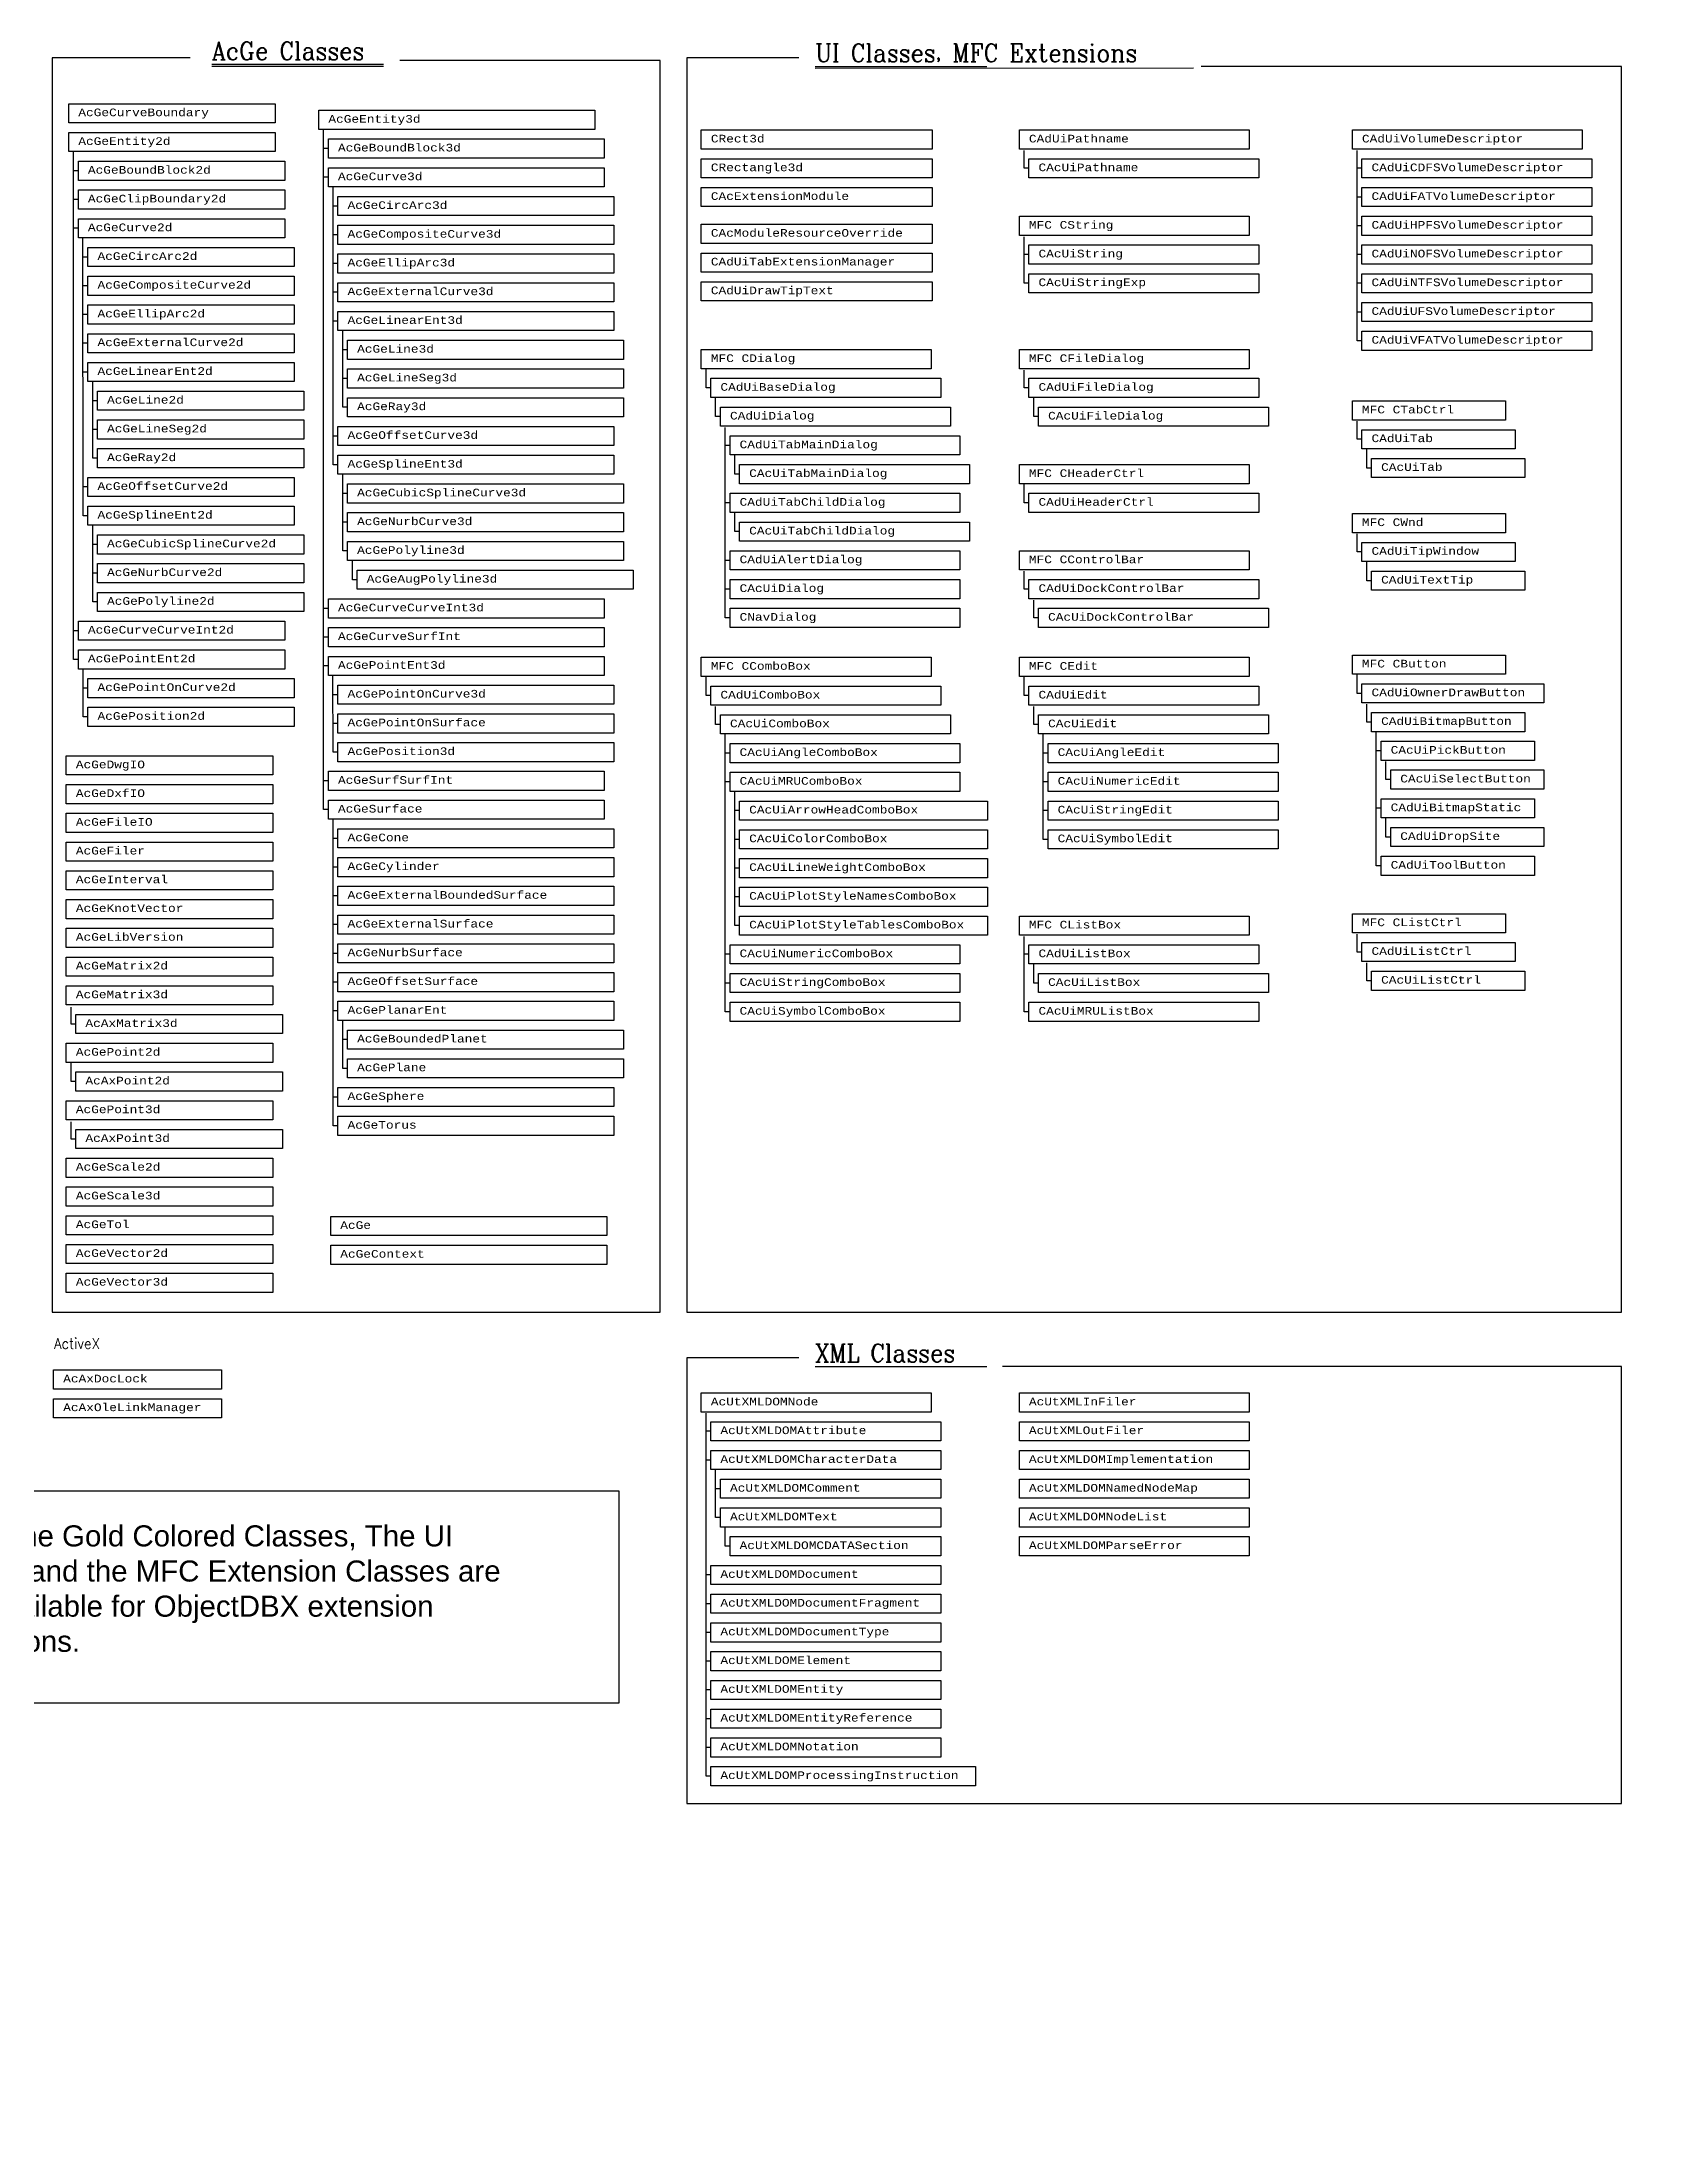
# Model space of a CAD drawing. Extents: x -49 to 153, y -248 to 71.
# Drawn here: x 67.9 to 152.7, y -40.4 to 68.6 of the extents above; entities that cross this region are included whole.
import ezdxf

# ---------------------------------------------------------------- set-up
doc = ezdxf.new("R2010")
doc.units = 0
doc.header["$MEASUREMENT"] = 0
doc.layers.get('0').update_dxf_attribs({"linetype": 'CONTINUOUS'})
doc.layers.add('JUNK', color=7, linetype='CONTINUOUS')
doc.styles.add('MINE', font='')
doc.styles.add('ROMANC', font='romanc.shx', dxfattribs={"width": 0.9})
doc.styles.get("Standard").update_dxf_attribs({"font": 'TIMES.TTF'})
doc.styles.get('MINE').set_extended_font_data('Swis721 LtEx BT')

msp = doc.modelspace()

# ---------------------------------------------------------------- linework, layer by layer
for p, q in [((76.77, 67.44), (85.72, 67.44)), ((76.77, 67.34), (85.72, 67.34)), ((108.26, 67.33), (117.21, 67.33)), ((108.26, 67.23), (128, 67.26)), ((82.6, 28.54), (82.6, 64.04)), ((69.55, 36.38), (69.55, 62.87)), ((82.85, 63.04), (82.6, 63.04)), ((119.16, 62.01), (119.16, 62.94)), ((136.54, 62.01), (136.54, 62.94)), ((69.8, 61.88), (69.55, 61.88)), ((82.85, 61.54), (82.6, 61.54)), ((83.1, 46.54), (83.1, 61.04)), ((119.41, 62.01), (119.16, 62.01)), ((136.79, 62.01), (136.54, 62.01)), ((136.54, 60.51), (136.54, 62.01)), ((69.8, 60.38), (69.55, 60.38)), ((83.35, 60.04), (83.1, 60.04)), ((136.79, 60.51), (136.54, 60.51)), ((136.54, 59.01), (136.54, 60.51)), ((69.8, 58.88), (69.55, 58.88)), ((136.79, 59.01), (136.54, 59.01)), ((136.54, 57.51), (136.54, 59.01)), ((70.05, 43.88), (70.04, 58.37)), ((83.35, 58.54), (83.1, 58.54)), ((119.16, 57.51), (119.16, 58.44)), ((70.3, 57.38), (70.05, 57.38)), ((83.35, 57.04), (83.1, 57.04)), ((119.41, 57.51), (119.16, 57.51)), ((119.16, 56.01), (119.16, 57.51)), ((136.79, 57.51), (136.54, 57.51)), ((136.54, 56.01), (136.54, 57.51)), ((70.3, 55.88), (70.05, 55.88)), ((119.41, 56.01), (119.16, 56.01)), ((136.79, 56.01), (136.54, 56.01)), ((136.54, 54.51), (136.54, 56.01)), ((83.35, 55.54), (83.1, 55.54)), ((136.79, 54.51), (136.54, 54.51)), ((136.54, 53.01), (136.54, 54.51)), ((70.3, 54.38), (70.05, 54.38)), ((83.35, 54.04), (83.1, 54.04)), ((83.6, 49.54), (83.6, 53.53)), ((70.3, 52.88), (70.05, 52.88)), ((83.85, 52.54), (83.6, 52.54)), ((136.79, 53.01), (136.54, 53.01)), ((70.3, 51.38), (70.05, 51.38)), ((102.56, 50.55), (102.56, 51.55)), ((119.16, 50.55), (119.16, 51.48)), ((70.55, 46.88), (70.55, 50.88)), ((83.85, 51.04), (83.6, 51.04)), ((102.81, 50.55), (102.56, 50.55)), ((119.41, 50.55), (119.16, 50.55)), ((70.8, 49.88), (70.55, 49.88)), ((83.85, 49.54), (83.6, 49.54)), ((103.06, 49.05), (103.06, 50.05)), ((103.31, 49.05), (103.06, 49.05)), ((119.66, 49.05), (119.66, 50.05)), ((119.91, 49.05), (119.66, 49.05)), ((70.8, 48.38), (70.55, 48.38)), ((83.35, 48.04), (83.1, 48.04)), ((103.56, 47.55), (103.56, 48.48)), ((136.54, 47.87), (136.54, 48.81)), ((70.8, 46.88), (70.55, 46.88)), ((103.81, 47.55), (103.56, 47.55)), ((103.56, 38.55), (103.56, 47.55)), ((104.06, 46.05), (104.06, 47.05)), ((136.79, 47.87), (136.54, 47.87)), ((137.04, 46.37), (137.04, 47.37)), ((83.35, 46.54), (83.1, 46.54)), ((83.6, 42.04), (83.6, 46.04)), ((104.31, 46.05), (104.06, 46.05)), ((137.29, 46.37), (137.04, 46.37)), ((70.3, 45.38), (70.05, 45.38)), ((83.85, 45.04), (83.6, 45.04)), ((119.16, 44.55), (119.16, 45.55)), ((70.3, 43.88), (70.05, 43.88)), ((103.81, 44.55), (103.56, 44.55)), ((104.06, 43.05), (104.06, 44.05)), ((119.41, 44.55), (119.16, 44.55)), ((70.55, 39.38), (70.55, 43.38)), ((83.85, 43.54), (83.6, 43.54)), ((104.31, 43.05), (104.06, 43.05)), ((136.54, 41.99), (136.54, 42.93)), ((70.8, 42.38), (70.55, 42.38)), ((83.85, 42.04), (83.6, 42.04)), ((84.1, 40.54), (84.1, 41.54)), ((103.81, 41.55), (103.56, 41.55)), ((136.79, 41.99), (136.54, 41.99)), ((137.04, 40.49), (137.04, 41.49)), ((70.8, 40.88), (70.55, 40.88)), ((84.35, 40.54), (84.1, 40.54)), ((119.16, 40.05), (119.16, 40.98)), ((137.29, 40.49), (137.04, 40.49)), ((70.8, 39.38), (70.55, 39.38)), ((103.81, 40.05), (103.56, 40.05)), ((119.41, 40.05), (119.16, 40.05)), ((119.66, 38.55), (119.66, 39.48)), ((82.85, 39.04), (82.6, 39.04)), ((103.81, 38.55), (103.56, 38.55)), ((119.91, 38.55), (119.66, 38.55)), ((69.8, 37.88), (69.55, 37.88)), ((82.85, 37.54), (82.6, 37.54)), ((69.8, 36.38), (69.55, 36.38)), ((82.85, 36.04), (82.6, 36.04)), ((70.05, 33.38), (70.05, 35.88)), ((83.1, 31.54), (83.09, 35.54)), ((102.56, 34.49), (102.56, 35.49)), ((119.16, 34.49), (119.16, 35.49)), ((136.54, 34.61), (136.54, 35.61)), ((70.3, 34.88), (70.05, 34.88)), ((83.35, 34.54), (83.1, 34.54)), ((102.81, 34.49), (102.56, 34.49)), ((103.06, 32.99), (103.06, 33.92)), ((119.41, 34.49), (119.16, 34.49)), ((119.66, 32.99), (119.66, 33.92)), ((136.79, 34.61), (136.54, 34.61)), ((137.04, 33.11), (137.04, 34.05)), ((70.3, 33.38), (70.05, 33.38)), ((83.35, 33.04), (83.1, 33.04)), ((103.31, 32.99), (103.06, 32.99)), ((119.91, 32.99), (119.66, 32.99)), ((137.29, 33.11), (137.04, 33.11)), ((103.56, 17.99), (103.56, 32.49)), ((120.16, 26.99), (120.16, 32.49)), ((137.54, 25.61), (137.54, 32.61)), ((137.79, 31.61), (137.54, 31.61)), ((83.35, 31.54), (83.1, 31.54)), ((103.81, 31.49), (103.56, 31.49)), ((120.41, 31.49), (120.16, 31.49)), ((138.04, 30.11), (138.04, 31.05)), ((82.85, 30.04), (82.6, 30.04)), ((103.81, 29.99), (103.56, 29.99)), ((104.06, 22.49), (104.06, 29.49)), ((120.41, 29.99), (120.16, 29.99)), ((138.29, 30.11), (138.04, 30.11)), ((82.85, 28.54), (82.6, 28.54)), ((104.31, 28.49), (104.06, 28.49)), ((120.41, 28.49), (120.16, 28.49)), ((137.79, 28.61), (137.54, 28.61)), ((83.1, 12.04), (83.1, 28.03)), ((138.04, 27.11), (138.04, 28.11)), ((83.35, 27.04), (83.1, 27.04)), ((104.31, 26.99), (104.06, 26.99)), ((120.41, 26.99), (120.16, 26.99)), ((138.29, 27.11), (138.04, 27.11)), ((83.35, 25.54), (83.1, 25.54)), ((104.31, 25.49), (104.06, 25.49)), ((137.79, 25.61), (137.54, 25.61)), ((83.35, 24.04), (83.1, 24.04)), ((104.31, 23.99), (104.06, 23.99)), ((83.35, 22.54), (83.1, 22.54)), ((104.31, 22.49), (104.06, 22.49)), ((119.16, 20.99), (119.16, 21.92)), ((136.54, 21.11), (136.54, 22.05)), ((83.35, 21.04), (83.1, 21.04)), ((103.81, 20.99), (103.56, 20.99)), ((119.41, 20.99), (119.16, 20.99)), ((119.16, 17.99), (119.16, 20.99)), ((136.79, 21.11), (136.54, 21.11)), ((119.66, 19.49), (119.66, 20.49)), ((137.04, 19.61), (137.04, 20.55)), ((83.35, 19.54), (83.1, 19.54)), ((103.81, 19.49), (103.56, 19.49)), ((119.91, 19.49), (119.66, 19.49)), ((137.29, 19.61), (137.04, 19.61)), ((69.42, 17.35), (69.42, 18.24)), ((83.35, 18.04), (83.1, 18.04)), ((83.6, 15.04), (83.6, 17.53)), ((103.81, 17.99), (103.56, 17.99)), ((119.41, 17.99), (119.16, 17.99)), ((69.67, 17.35), (69.42, 17.35)), ((83.85, 16.54), (83.6, 16.54)), ((69.42, 14.35), (69.42, 15.35)), ((69.67, 14.35), (69.42, 14.35)), ((83.85, 15.04), (83.6, 15.04)), ((83.35, 13.54), (83.1, 13.54)), ((69.42, 11.35), (69.42, 12.24)), ((83.35, 12.04), (83.1, 12.04)), ((69.67, 11.35), (69.42, 11.35)), ((108.26, -0.52), (117.21, -0.52)), ((102.56, -3.9), (102.56, -2.96)), ((102.56, -5.4), (102.56, -3.9)), ((102.81, -3.9), (102.56, -3.9)), ((102.56, -11.4), (102.56, -5.4)), ((102.81, -5.4), (102.56, -5.4)), ((103.06, -6.9), (103.06, -5.9)), ((103.06, -8.4), (103.06, -6.9)), ((103.31, -6.9), (103.06, -6.9)), ((103.31, -8.4), (103.06, -8.4)), ((103.56, -9.9), (103.56, -8.9)), ((103.81, -9.9), (103.56, -9.9)), ((102.56, -12.9), (102.56, -11.4)), ((102.81, -11.4), (102.56, -11.4)), ((102.56, -14.4), (102.56, -12.9)), ((102.81, -12.9), (102.56, -12.9)), ((102.56, -15.9), (102.56, -14.4)), ((102.81, -14.4), (102.56, -14.4)), ((102.56, -17.4), (102.56, -15.9)), ((102.81, -15.9), (102.56, -15.9)), ((102.81, -17.4), (102.56, -17.4)), ((102.56, -18.9), (102.56, -17.4)), ((102.81, -18.9), (102.56, -18.9)), ((102.56, -20.4), (102.56, -18.9)), ((102.81, -20.4), (102.56, -20.4)), ((102.56, -21.9), (102.56, -20.4)), ((102.81, -21.9), (102.56, -21.9))]:
    msp.add_line(p, q)
at = {"color": 3}
for points in [[(75.63, 67.78), (68.43, 67.78), (68.43, 2.31), (100.17, 2.31), (100.17, 67.63), (86.57, 67.63)], [(107.41, 67.78), (101.56, 67.78), (101.56, 2.31), (150.34, 2.31), (150.34, 67.33), (128.4, 67.33)], [(107.41, -0.07), (101.56, -0.07), (101.56, -23.32), (150.34, -23.32), (150.34, -0.52), (118.03, -0.52)]]:
    msp.add_lwpolyline(points, dxfattribs=at)
for points in [[(69.3, 65.38), (80.07, 65.38), (80.07, 64.38), (69.3, 64.38)], [(82.35, 65.04), (96.75, 65.04), (96.75, 64.04), (82.35, 64.04)], [(69.3, 63.88), (80.07, 63.88), (80.07, 62.88), (69.3, 62.88)], [(82.85, 63.54), (97.25, 63.54), (97.25, 62.54), (82.85, 62.54)], [(102.31, 64.01), (114.36, 64.01), (114.36, 63.01), (102.31, 63.01)], [(118.91, 64.01), (130.91, 64.01), (130.91, 63.01), (118.91, 63.01)], [(136.29, 64.01), (148.29, 64.01), (148.29, 63.01), (136.29, 63.01)], [(69.8, 62.38), (80.57, 62.38), (80.57, 61.38), (69.8, 61.38)], [(102.31, 62.51), (114.36, 62.51), (114.36, 61.51), (102.31, 61.51)], [(119.41, 62.51), (131.41, 62.51), (131.41, 61.51), (119.41, 61.51)], [(136.79, 62.51), (148.79, 62.51), (148.79, 61.51), (136.79, 61.51)], [(82.85, 62.04), (97.25, 62.04), (97.25, 61.04), (82.85, 61.04)], [(69.8, 60.88), (80.57, 60.88), (80.57, 59.88), (69.8, 59.88)], [(83.35, 60.54), (97.75, 60.54), (97.75, 59.54), (83.35, 59.54)], [(102.31, 61.01), (114.36, 61.01), (114.36, 60.01), (102.31, 60.01)], [(136.79, 61.01), (148.79, 61.01), (148.79, 60.01), (136.79, 60.01)], [(69.8, 59.38), (80.57, 59.38), (80.57, 58.38), (69.8, 58.38)], [(83.35, 59.04), (97.75, 59.04), (97.75, 58.04), (83.35, 58.04)], [(102.31, 59.09), (114.36, 59.09), (114.36, 58.09), (102.31, 58.09)], [(118.91, 59.51), (130.91, 59.51), (130.91, 58.51), (118.91, 58.51)], [(136.79, 59.51), (148.79, 59.51), (148.79, 58.51), (136.79, 58.51)], [(70.3, 57.88), (81.07, 57.88), (81.07, 56.88), (70.3, 56.88)], [(119.41, 58.01), (131.41, 58.01), (131.41, 57.01), (119.41, 57.01)], [(136.79, 58.01), (148.79, 58.01), (148.79, 57.01), (136.79, 57.01)], [(83.35, 57.54), (97.75, 57.54), (97.75, 56.54), (83.35, 56.54)], [(102.31, 57.59), (114.36, 57.59), (114.36, 56.59), (102.31, 56.59)], [(70.3, 56.38), (81.07, 56.38), (81.07, 55.38), (70.3, 55.38)], [(83.35, 56.04), (97.75, 56.04), (97.75, 55.04), (83.35, 55.04)], [(102.31, 56.09), (114.36, 56.09), (114.36, 55.09), (102.31, 55.09)], [(119.41, 56.51), (131.41, 56.51), (131.41, 55.51), (119.41, 55.51)], [(136.79, 56.51), (148.79, 56.51), (148.79, 55.51), (136.79, 55.51)], [(70.3, 54.88), (81.07, 54.88), (81.07, 53.88), (70.3, 53.88)], [(83.35, 54.54), (97.75, 54.54), (97.75, 53.54), (83.35, 53.54)], [(136.79, 55.01), (148.79, 55.01), (148.79, 54.01), (136.79, 54.01)], [(136.79, 53.51), (148.79, 53.51), (148.79, 52.51), (136.79, 52.51)], [(70.3, 53.38), (81.07, 53.38), (81.07, 52.38), (70.3, 52.38)], [(83.85, 53.04), (98.25, 53.04), (98.25, 52.04), (83.85, 52.04)], [(102.31, 52.55), (114.31, 52.55), (114.31, 51.55), (102.31, 51.55)], [(118.91, 52.55), (130.91, 52.55), (130.91, 51.55), (118.91, 51.55)], [(70.3, 51.88), (81.07, 51.88), (81.07, 50.88), (70.3, 50.88)], [(83.85, 51.54), (98.25, 51.54), (98.25, 50.54), (83.85, 50.54)], [(70.8, 50.38), (81.57, 50.38), (81.57, 49.38), (70.8, 49.38)], [(102.81, 51.05), (114.81, 51.05), (114.81, 50.05), (102.81, 50.05)], [(119.41, 51.05), (131.41, 51.05), (131.41, 50.05), (119.41, 50.05)], [(83.85, 50.04), (98.25, 50.04), (98.25, 49.04), (83.85, 49.04)], [(103.31, 49.55), (115.31, 49.55), (115.31, 48.55), (103.31, 48.55)], [(119.91, 49.55), (131.91, 49.55), (131.91, 48.55), (119.91, 48.55)], [(136.29, 49.87), (144.29, 49.87), (144.29, 48.87), (136.29, 48.87)], [(70.8, 48.88), (81.57, 48.88), (81.57, 47.88), (70.8, 47.88)], [(83.35, 48.54), (97.75, 48.54), (97.75, 47.54), (83.35, 47.54)], [(103.81, 48.05), (115.81, 48.05), (115.81, 47.05), (103.81, 47.05)], [(136.79, 48.37), (144.79, 48.37), (144.79, 47.37), (136.79, 47.37)], [(70.8, 47.38), (81.57, 47.38), (81.57, 46.38), (70.8, 46.38)], [(83.35, 47.04), (97.75, 47.04), (97.75, 46.04), (83.35, 46.04)], [(137.29, 46.87), (145.29, 46.87), (145.29, 45.87), (137.29, 45.87)], [(70.3, 45.88), (81.07, 45.88), (81.07, 44.88), (70.3, 44.88)], [(104.31, 46.55), (116.31, 46.55), (116.31, 45.55), (104.31, 45.55)], [(118.91, 46.55), (130.91, 46.55), (130.91, 45.55), (118.91, 45.55)], [(83.85, 45.54), (98.25, 45.54), (98.25, 44.54), (83.85, 44.54)], [(103.81, 45.05), (115.81, 45.05), (115.81, 44.05), (103.81, 44.05)], [(119.41, 45.05), (131.41, 45.05), (131.41, 44.05), (119.41, 44.05)], [(70.3, 44.38), (81.07, 44.38), (81.07, 43.38), (70.3, 43.38)], [(83.85, 44.04), (98.25, 44.04), (98.25, 43.04), (83.85, 43.04)], [(136.29, 43.99), (144.29, 43.99), (144.29, 42.99), (136.29, 42.99)], [(70.8, 42.88), (81.57, 42.88), (81.57, 41.88), (70.8, 41.88)], [(83.85, 42.54), (98.25, 42.54), (98.25, 41.54), (83.85, 41.54)], [(104.31, 43.55), (116.31, 43.55), (116.31, 42.55), (104.31, 42.55)], [(103.81, 42.05), (115.81, 42.05), (115.81, 41.05), (103.81, 41.05)], [(118.91, 42.05), (130.91, 42.05), (130.91, 41.05), (118.91, 41.05)], [(136.79, 42.49), (144.79, 42.49), (144.79, 41.49), (136.79, 41.49)], [(70.8, 41.38), (81.57, 41.38), (81.57, 40.38), (70.8, 40.38)], [(84.35, 41.04), (98.75, 41.04), (98.75, 40.04), (84.35, 40.04)], [(103.81, 40.55), (115.81, 40.55), (115.81, 39.55), (103.81, 39.55)], [(119.41, 40.55), (131.41, 40.55), (131.41, 39.55), (119.41, 39.55)], [(137.29, 40.99), (145.29, 40.99), (145.29, 39.99), (137.29, 39.99)], [(70.8, 39.88), (81.57, 39.88), (81.57, 38.88), (70.8, 38.88)], [(82.85, 39.54), (97.25, 39.54), (97.25, 38.54), (82.85, 38.54)], [(69.8, 38.38), (80.57, 38.38), (80.57, 37.38), (69.8, 37.38)], [(103.81, 39.05), (115.81, 39.05), (115.81, 38.05), (103.81, 38.05)], [(119.91, 39.05), (131.91, 39.05), (131.91, 38.05), (119.91, 38.05)], [(82.85, 38.04), (97.25, 38.04), (97.25, 37.04), (82.85, 37.04)], [(69.8, 36.88), (80.57, 36.88), (80.57, 35.88), (69.8, 35.88)], [(82.85, 36.54), (97.25, 36.54), (97.25, 35.54), (82.85, 35.54)], [(102.31, 36.49), (114.31, 36.49), (114.31, 35.49), (102.31, 35.49)], [(118.91, 36.49), (130.91, 36.49), (130.91, 35.49), (118.91, 35.49)], [(136.29, 36.61), (144.29, 36.61), (144.29, 35.61), (136.29, 35.61)], [(70.3, 35.38), (81.07, 35.38), (81.07, 34.38), (70.3, 34.38)], [(83.35, 35.04), (97.75, 35.04), (97.75, 34.04), (83.35, 34.04)], [(102.81, 34.99), (114.81, 34.99), (114.81, 33.99), (102.81, 33.99)], [(119.41, 34.99), (131.41, 34.99), (131.41, 33.99), (119.41, 33.99)], [(136.79, 35.11), (146.29, 35.11), (146.29, 34.11), (136.79, 34.11)], [(70.3, 33.88), (81.07, 33.88), (81.07, 32.88), (70.3, 32.88)], [(83.35, 33.54), (97.75, 33.54), (97.75, 32.54), (83.35, 32.54)], [(103.31, 33.49), (115.31, 33.49), (115.31, 32.49), (103.31, 32.49)], [(119.91, 33.49), (131.91, 33.49), (131.91, 32.49), (119.91, 32.49)], [(137.29, 33.61), (145.29, 33.61), (145.29, 32.61), (137.29, 32.61)], [(83.35, 32.04), (97.75, 32.04), (97.75, 31.04), (83.35, 31.04)], [(103.81, 31.99), (115.81, 31.99), (115.81, 30.99), (103.81, 30.99)], [(120.41, 31.99), (132.41, 31.99), (132.41, 30.99), (120.41, 30.99)], [(137.79, 32.11), (145.79, 32.11), (145.79, 31.11), (137.79, 31.11)], [(69.17, 31.35), (79.95, 31.35), (79.95, 30.35), (69.17, 30.35)], [(82.85, 30.54), (97.25, 30.54), (97.25, 29.54), (82.85, 29.54)], [(138.29, 30.61), (146.29, 30.61), (146.29, 29.61), (138.29, 29.61)], [(69.17, 29.85), (79.95, 29.85), (79.95, 28.85), (69.17, 28.85)], [(103.81, 30.49), (115.81, 30.49), (115.81, 29.49), (103.81, 29.49)], [(120.41, 30.49), (132.41, 30.49), (132.41, 29.49), (120.41, 29.49)], [(69.17, 28.35), (79.95, 28.35), (79.95, 27.35), (69.17, 27.35)], [(82.85, 29.04), (97.25, 29.04), (97.25, 28.04), (82.85, 28.04)], [(104.31, 28.99), (117.25, 28.99), (117.25, 27.99), (104.31, 27.99)], [(120.41, 28.99), (132.41, 28.99), (132.41, 27.99), (120.41, 27.99)], [(137.79, 29.11), (145.79, 29.11), (145.79, 28.11), (137.79, 28.11)], [(83.35, 27.54), (97.75, 27.54), (97.75, 26.54), (83.35, 26.54)], [(104.31, 27.49), (117.25, 27.49), (117.25, 26.49), (104.31, 26.49)], [(120.41, 27.49), (132.41, 27.49), (132.41, 26.49), (120.41, 26.49)], [(138.29, 27.61), (146.29, 27.61), (146.29, 26.61), (138.29, 26.61)], [(69.17, 26.85), (79.95, 26.85), (79.95, 25.85), (69.17, 25.85)], [(69.17, 25.35), (79.95, 25.35), (79.95, 24.35), (69.17, 24.35)], [(83.35, 26.04), (97.75, 26.04), (97.75, 25.04), (83.35, 25.04)], [(104.31, 25.99), (117.25, 25.99), (117.25, 24.99), (104.31, 24.99)], [(137.79, 26.11), (145.79, 26.11), (145.79, 25.11), (137.79, 25.11)], [(83.35, 24.54), (97.75, 24.54), (97.75, 23.54), (83.35, 23.54)], [(104.31, 24.49), (117.25, 24.49), (117.25, 23.49), (104.31, 23.49)], [(69.17, 23.85), (79.95, 23.85), (79.95, 22.85), (69.17, 22.85)], [(83.35, 23.04), (97.75, 23.04), (97.75, 22.04), (83.35, 22.04)], [(104.31, 22.99), (117.25, 22.99), (117.25, 21.99), (104.31, 21.99)], [(118.91, 22.99), (130.91, 22.99), (130.91, 21.99), (118.91, 21.99)], [(136.29, 23.11), (144.29, 23.11), (144.29, 22.11), (136.29, 22.11)], [(69.17, 22.35), (79.95, 22.35), (79.95, 21.35), (69.17, 21.35)], [(69.17, 20.85), (79.95, 20.85), (79.95, 19.85), (69.17, 19.85)], [(83.35, 21.54), (97.75, 21.54), (97.75, 20.54), (83.35, 20.54)], [(103.81, 21.49), (115.81, 21.49), (115.81, 20.49), (103.81, 20.49)], [(119.41, 21.49), (131.41, 21.49), (131.41, 20.49), (119.41, 20.49)], [(136.79, 21.61), (144.79, 21.61), (144.79, 20.61), (136.79, 20.61)], [(83.35, 20.04), (97.75, 20.04), (97.75, 19.04), (83.35, 19.04)], [(103.81, 19.99), (115.81, 19.99), (115.81, 18.99), (103.81, 18.99)], [(119.91, 19.99), (131.91, 19.99), (131.91, 18.99), (119.91, 18.99)], [(137.29, 20.11), (145.29, 20.11), (145.29, 19.11), (137.29, 19.11)], [(69.17, 19.35), (79.95, 19.35), (79.95, 18.35), (69.17, 18.35)], [(83.35, 18.54), (97.75, 18.54), (97.75, 17.54), (83.35, 17.54)], [(69.67, 17.85), (80.45, 17.85), (80.45, 16.85), (69.67, 16.85)], [(103.81, 18.49), (115.81, 18.49), (115.81, 17.49), (103.81, 17.49)], [(119.41, 18.49), (131.41, 18.49), (131.41, 17.49), (119.41, 17.49)], [(69.17, 16.35), (79.95, 16.35), (79.95, 15.35), (69.17, 15.35)], [(83.85, 17.04), (98.25, 17.04), (98.25, 16.04), (83.85, 16.04)], [(83.85, 15.54), (98.25, 15.54), (98.25, 14.54), (83.85, 14.54)], [(69.67, 14.85), (80.45, 14.85), (80.45, 13.85), (69.67, 13.85)], [(69.17, 13.35), (79.95, 13.35), (79.95, 12.35), (69.17, 12.35)], [(83.35, 14.04), (97.75, 14.04), (97.75, 13.04), (83.35, 13.04)], [(83.35, 12.54), (97.75, 12.54), (97.75, 11.54), (83.35, 11.54)], [(69.67, 11.85), (80.45, 11.85), (80.45, 10.85), (69.67, 10.85)], [(69.17, 10.35), (79.95, 10.35), (79.95, 9.35), (69.17, 9.35)], [(69.17, 8.85), (79.95, 8.85), (79.95, 7.85), (69.17, 7.85)], [(69.17, 7.35), (79.95, 7.35), (79.95, 6.35), (69.17, 6.35)], [(82.97, 7.31), (97.38, 7.31), (97.38, 6.31), (82.97, 6.31)], [(69.17, 5.85), (79.95, 5.85), (79.95, 4.85), (69.17, 4.85)], [(82.97, 5.81), (97.38, 5.81), (97.38, 4.81), (82.97, 4.81)], [(69.17, 4.35), (79.95, 4.35), (79.95, 3.35), (69.17, 3.35)], [(102.31, -1.9), (114.31, -1.9), (114.31, -2.9), (102.31, -2.9)], [(118.91, -1.9), (130.91, -1.9), (130.91, -2.9), (118.91, -2.9)], [(68.51, -2.2), (77.27, -2.2), (77.27, -3.2), (68.51, -3.2)], [(102.81, -3.4), (114.81, -3.4), (114.81, -4.4), (102.81, -4.4)], [(118.91, -3.4), (130.91, -3.4), (130.91, -4.4), (118.91, -4.4)], [(102.81, -4.9), (114.81, -4.9), (114.81, -5.9), (102.81, -5.9)], [(118.91, -4.9), (130.91, -4.9), (130.91, -5.9), (118.91, -5.9)], [(103.31, -6.4), (114.81, -6.4), (114.81, -7.4), (103.31, -7.4)], [(118.91, -6.4), (130.91, -6.4), (130.91, -7.4), (118.91, -7.4)], [(59.55, -7.01), (98, -7.01), (98, -18.09), (59.55, -18.09)], [(103.31, -7.9), (114.81, -7.9), (114.81, -8.9), (103.31, -8.9)], [(118.91, -7.9), (130.91, -7.9), (130.91, -8.9), (118.91, -8.9)], [(103.81, -9.4), (114.81, -9.4), (114.81, -10.4), (103.81, -10.4)], [(118.91, -9.4), (130.91, -9.4), (130.91, -10.4), (118.91, -10.4)], [(102.81, -10.9), (114.81, -10.9), (114.81, -11.9), (102.81, -11.9)], [(102.81, -12.4), (114.81, -12.4), (114.81, -13.4), (102.81, -13.4)], [(102.81, -13.9), (114.81, -13.9), (114.81, -14.9), (102.81, -14.9)], [(102.81, -15.4), (114.81, -15.4), (114.81, -16.4), (102.81, -16.4)], [(102.81, -16.9), (114.81, -16.9), (114.81, -17.9), (102.81, -17.9)], [(102.81, -18.4), (114.81, -18.4), (114.81, -19.4), (102.81, -19.4)], [(102.81, -19.9), (114.81, -19.9), (114.81, -20.9), (102.81, -20.9)], [(102.81, -21.4), (116.62, -21.4), (116.62, -22.4), (102.81, -22.4)]]:
    msp.add_lwpolyline(points, close=True)
at = {"color": 42}
msp.add_lwpolyline([(68.51, -0.7), (77.27, -0.7), (77.27, -1.7), (68.51, -1.7)], close=True, dxfattribs=at)

# ---------------------------------------------------------------- texts
at = {"style": 'ROMANC', "width": 0.9}
for s, p in [('UI Classes, MFC Extensions', (108.26, 67.56)), ('XML Classes', (108.26, -0.29))]:
    msp.add_text(s, height=0.9412, dxfattribs=at).set_placement(p)
at = {"color": 1, "style": 'ROMANC', "width": 0.9}
msp.add_text('ActiveX', height=0.565, dxfattribs=at).set_placement((68.53, 0.4))
at = {"char_height": 0.4, "attachment_point": 1}
for s, insert in [('\\fCourier New|b0|i0|c0|p49;AcGeCurveBoundary', (69.8, 65.13)), ('\\fCourier New|b0|i0|c0|p49;AcGeEntity3d', (82.85, 64.79)), ('\\fCourier New|b0|i0|c0|p49;AcGeEntity2d', (69.8, 63.63)), ('\\fCourier New|b0|i0|c0|p49;AcGeBoundBlock3d', (83.35, 63.29)), ('{\\fCourier New|b0|i0|c0|p49;CRect3d}', (102.81, 63.76)), ('{\\fCourier New|b0|i0|c0|p49;CAdUiPathname}', (119.41, 63.76)), ('{\\fCourier New|b0|i0|c0|p49;CAdUiVolumeDescriptor}', (136.79, 63.76)), ('\\fCourier New|b0|i0|c0|p49;AcGeBoundBlock2d', (70.3, 62.13)), ('{\\fCourier New|b0|i0|c0|p49;CRectangle3d}', (102.81, 62.26)), ('{\\fCourier New|b0|i0|c0|p49;CAcUiPathname}', (119.91, 62.26)), ('{\\fCourier New|b0|i0|c0|p49;CAdUiCDFSVolumeDescriptor}', (137.29, 62.26)), ('\\fCourier New|b0|i0|c0|p49;AcGeCurve3d', (83.35, 61.79)), ('\\fCourier New|b0|i0|c0|p49;AcGeClipBoundary2d', (70.3, 60.63)), ('\\fCourier New|b0|i0|c0|p49;AcGeCircArc3d', (83.85, 60.29)), ('{\\fCourier New|b0|i0|c0|p49;CAcExtensionModule}', (102.81, 60.76)), ('{\\fCourier New|b0|i0|c0|p49;CAdUiFATVolumeDescriptor}', (137.29, 60.76)), ('\\fCourier New|b0|i0|c0|p49;AcGeCurve2d', (70.3, 59.13)), ('{\\fCourier New|b0|i0|c0|p49;CAcModuleResourceOverride}', (102.81, 58.84)), ('{\\fCourier New|b0|i0|c0|p49;MFC CString}', (119.41, 59.26)), ('{\\fCourier New|b0|i0|c0|p49;CAdUiHPFSVolumeDescriptor}', (137.29, 59.26)), ('\\fCourier New|b0|i0|c0|p49;AcGeCompositeCurve3d', (83.85, 58.79)), ('{\\fCourier New|b0|i0|c0|p49;CAcUiString}', (119.91, 57.76)), ('{\\fCourier New|b0|i0|c0|p49;CAdUiNOFSVolumeDescriptor}', (137.29, 57.76)), ('\\fCourier New|b0|i0|c0|p49;AcGeCircArc2d', (70.8, 57.63)), ('\\fCourier New|b0|i0|c0|p49;AcGeEllipArc3d', (83.85, 57.29)), ('\\fCourier New|b0|i0|c0|p49;CAdUiTabExtensionManager', (102.81, 57.34)), ('\\fCourier New|b0|i0|c0|p49;AcGeCompositeCurve2d', (70.8, 56.13)), ('\\fCourier New|b0|i0|c0|p49;AcGeExternalCurve3d', (83.85, 55.79)), ('\\fCourier New|b0|i0|c0|p49;CAdUiDrawTipText', (102.81, 55.84)), ('{\\fCourier New|b0|i0|c0|p49;CAcUiStringExp}', (119.91, 56.26)), ('{\\fCourier New|b0|i0|c0|p49;CAdUiNTFSVolumeDescriptor}', (137.29, 56.26)), ('\\fCourier New|b0|i0|c0|p49;AcGeEllipArc2d', (70.8, 54.63)), ('{\\fCourier New|b0|i0|c0|p49;CAdUiUFSVolumeDescriptor}', (137.29, 54.76)), ('\\fCourier New|b0|i0|c0|p49;AcGeLinearEnt3d', (83.85, 54.29)), ('\\fCourier New|b0|i0|c0|p49;AcGeExternalCurve2d', (70.8, 53.13)), ('\\fCourier New|b0|i0|c0|p49;AcGeLine3d', (84.35, 52.79)), ('\\fCourier New|b0|i0|c0|p49;MFC CDialog', (102.81, 52.3)), ('\\fCourier New|b0|i0|c0|p49;MFC CFileDialog', (119.41, 52.3)), ('{\\fCourier New|b0|i0|c0|p49;CAdUiVFATVolumeDescriptor}', (137.29, 53.26)), ('\\fCourier New|b0|i0|c0|p49;AcGeLinearEnt2d', (70.8, 51.63)), ('\\fCourier New|b0|i0|c0|p49;AcGeLineSeg3d', (84.35, 51.29)), ('\\fCourier New|b0|i0|c0|p49;AcGeLine2d', (71.3, 50.13)), ('\\fCourier New|b0|i0|c0|p49;CAdUiBaseDialog', (103.31, 50.8)), ('\\fCourier New|b0|i0|c0|p49;CAdUiFileDialog', (119.91, 50.8)), ('\\fArial|b0|i0|c0|p34;', (152.17, 51.12)), ('\\fCourier New|b0|i0|c0|p49;AcGeRay3d', (84.35, 49.79)), ('\\fCourier New|b0|i0|c0|p49;CAdUiDialog', (103.81, 49.3)), ('\\fCourier New|b0|i0|c0|p49;CAcUiFileDialog', (120.41, 49.3)), ('\\fCourier New|b0|i0|c0|p49;MFC CTabCtrl', (136.79, 49.62)), ('\\fCourier New|b0|i0|c0|p49;AcGeLineSeg2d', (71.3, 48.63)), ('\\fCourier New|b0|i0|c0|p49;AcGeOffsetCurve3d', (83.85, 48.29)), ('\\fCourier New|b0|i0|c0|p49;CAdUiTab', (137.29, 48.12)), ('\\fCourier New|b0|i0|c0|p49;AcGeRay2d', (71.3, 47.13)), ('\\fCourier New|b0|i0|c0|p49;CAdUiTabMainDialog', (104.31, 47.8)), ('\\fCourier New|b0|i0|c0|p49;AcGeSplineEnt3d', (83.85, 46.79)), ('\\fCourier New|b0|i0|c0|p49;CAcUiTabMainDialog', (104.81, 46.3)), ('\\fCourier New|b0|i0|c0|p49;MFC CHeaderCtrl', (119.41, 46.3)), ('\\fCourier New|b0|i0|c0|p49;CAcUiTab', (137.79, 46.62)), ('\\fCourier New|b0|i0|c0|p49;AcGeOffsetCurve2d', (70.8, 45.63)), ('\\fCourier New|b0|i0|c0|p49;AcGeCubicSplineCurve3d', (84.35, 45.29)), ('\\fCourier New|b0|i0|c0|p49;CAdUiTabChildDialog', (104.31, 44.8)), ('\\fCourier New|b0|i0|c0|p49;CAdUiHeaderCtrl', (119.91, 44.8)), ('\\fArial|b0|i0|c0|p34;', (152.67, 45.12)), ('\\fCourier New|b0|i0|c0|p49;AcGeSplineEnt2d', (70.8, 44.13)), ('\\fCourier New|b0|i0|c0|p49;AcGeNurbCurve3d', (84.35, 43.79)), ('\\fCourier New|b0|i0|c0|p49;MFC CWnd', (136.79, 43.74)), ('\\fCourier New|b0|i0|c0|p49;AcGeCubicSplineCurve2d', (71.3, 42.63)), ('\\fCourier New|b0|i0|c0|p49;CAcUiTabChildDialog', (104.81, 43.3)), ('\\fCourier New|b0|i0|c0|p49;AcGePolyline3d', (84.35, 42.29)), ('\\fCourier New|b0|i0|c0|p49;CAdUiAlertDialog', (104.31, 41.8)), ('\\fCourier New|b0|i0|c0|p49;MFC CControlBar', (119.41, 41.8)), ('\\fCourier New|b0|i0|c0|p49;CAdUiTipWindow', (137.29, 42.24)), ('\\fCourier New|b0|i0|c0|p49;AcGeNurbCurve2d', (71.3, 41.13)), ('\\fCourier New|b0|i0|c0|p49;AcGeAugPolyline3d', (84.85, 40.79)), ('\\fCourier New|b0|i0|c0|p49;CAcUiDialog', (104.31, 40.3)), ('\\fCourier New|b0|i0|c0|p49;CAdUiDockControlBar', (119.91, 40.3)), ('\\fCourier New|b0|i0|c0|p49;CAdUiTextTip', (137.79, 40.74)), ('\\fCourier New|b0|i0|c0|p49;AcGePolyline2d', (71.3, 39.63)), ('\\fCourier New|b0|i0|c0|p49;AcGeCurveCurveInt3d', (83.35, 39.29)), ('\\fCourier New|b0|i0|c0|p49;AcGeCurveCurveInt2d', (70.3, 38.13)), ('{\\fCourier New|b0|i0|c0|p49;CNavDialog}', (104.31, 38.8)), ('\\fCourier New|b0|i0|c0|p49;CAcUiDockControlBar', (120.41, 38.8)), ('\\fArial|b0|i0|c0|p34;', (152.67, 39.12)), ('\\fCourier New|b0|i0|c0|p49;AcGeCurveSurfInt', (83.35, 37.79)), ('\\fCourier New|b0|i0|c0|p49;AcGePointEnt2d', (70.3, 36.63)), ('\\fCourier New|b0|i0|c0|p49;AcGePointEnt3d', (83.35, 36.29)), ('\\fCourier New|b0|i0|c0|p49;MFC CComboBox', (102.81, 36.24)), ('\\fCourier New|b0|i0|c0|p49;MFC CEdit', (119.41, 36.24)), ('\\fCourier New|b0|i0|c0|p49;MFC CButton', (136.79, 36.36)), ('\\fCourier New|b0|i0|c0|p49;AcGePointOnCurve2d', (70.8, 35.13)), ('\\fCourier New|b0|i0|c0|p49;CAdUiOwnerDrawButton', (137.29, 34.86)), ('\\fCourier New|b0|i0|c0|p49;AcGePointOnCurve3d', (83.85, 34.79)), ('\\fCourier New|b0|i0|c0|p49;CAdUiComboBox', (103.31, 34.74)), ('\\fCourier New|b0|i0|c0|p49;CAdUiEdit', (119.91, 34.74)), ('\\fCourier New|b0|i0|c0|p49;AcGePosition2d', (70.8, 33.63)), ('\\fCourier New|b0|i0|c0|p49;AcGePointOnSurface', (83.85, 33.29)), ('\\fCourier New|b0|i0|c0|p49;CAcUiComboBox', (103.81, 33.24)), ('\\fCourier New|b0|i0|c0|p49;CAcUiEdit', (120.41, 33.24)), ('\\fCourier New|b0|i0|c0|p49;CAdUiBitmapButton', (137.79, 33.36)), ('\\fCourier New|b0|i0|c0|p49;AcGePosition3d', (83.85, 31.79)), ('\\fCourier New|b0|i0|c0|p49;CAcUiAngleComboBox', (104.31, 31.74)), ('\\fCourier New|b0|i0|c0|p49;CAcUiAngleEdit', (120.91, 31.74)), ('\\fCourier New|b0|i0|c0|p49;CAcUiPickButton', (138.29, 31.86)), ('\\fCourier New|b0|i0|c0|p49;AcGeDwgIO', (69.67, 31.1)), ('\\fCourier New|b0|i0|c0|p49;AcGeDxfIO', (69.67, 29.6)), ('\\fCourier New|b0|i0|c0|p49;AcGeSurfSurfInt', (83.35, 30.29)), ('\\fCourier New|b0|i0|c0|p49;CAcUiMRUComboBox', (104.31, 30.24)), ('\\fCourier New|b0|i0|c0|p49;CAcUiNumericEdit', (120.91, 30.24)), ('\\fCourier New|b0|i0|c0|p49;CAcUiSelectButton', (138.79, 30.36)), ('\\fCourier New|b0|i0|c0|p49;AcGeSurface', (83.35, 28.79)), ('\\fCourier New|b0|i0|c0|p49;CAcUiArrowHeadComboBox', (104.81, 28.74)), ('\\fCourier New|b0|i0|c0|p49;CAcUiStringEdit', (120.91, 28.74)), ('\\fCourier New|b0|i0|c0|p49;CAdUiBitmapStatic', (138.29, 28.86)), ('\\fCourier New|b0|i0|c0|p49;AcGeFileIO', (69.67, 28.1)), ('\\fCourier New|b0|i0|c0|p49;AcGeCone', (83.85, 27.29)), ('\\fCourier New|b0|i0|c0|p49;CAcUiColorComboBox', (104.81, 27.24)), ('\\fCourier New|b0|i0|c0|p49;CAcUiSymbolEdit', (120.91, 27.24)), ('\\fCourier New|b0|i0|c0|p49;CAdUiDropSite', (138.79, 27.36)), ('\\fCourier New|b0|i0|c0|p49;AcGeFiler', (69.67, 26.6)), ('\\fCourier New|b0|i0|c0|p49;AcGeInterval', (69.67, 25.1)), ('\\fCourier New|b0|i0|c0|p49;AcGeCylinder', (83.85, 25.79)), ('\\fCourier New|b0|i0|c0|p49;CAcUiLineWeightComboBox', (104.81, 25.74)), ('\\fCourier New|b0|i0|c0|p49;CAdUiToolButton', (138.29, 25.86)), ('\\fArial|b0|i0|c0|p34;', (152.17, 25.62)), ('\\fCourier New|b0|i0|c0|p49;AcGeExternalBoundedSurface', (83.85, 24.29)), ('\\fCourier New|b0|i0|c0|p49;CAcUiPlotStyleNamesComboBox', (104.81, 24.24)), ('\\fCourier New|b0|i0|c0|p49;AcGeKnotVector', (69.67, 23.6)), ('\\fCourier New|b0|i0|c0|p49;MFC CListCtrl', (136.79, 22.86)), ('\\fCourier New|b0|i0|c0|p49;AcGeLibVersion', (69.67, 22.1)), ('\\fCourier New|b0|i0|c0|p49;AcGeExternalSurface', (83.85, 22.79)), ('\\fCourier New|b0|i0|c0|p49;CAcUiPlotStyleTablesComboBox', (104.81, 22.74)), ('\\fCourier New|b0|i0|c0|p49;MFC CListBox', (119.41, 22.74)), ('\\fCourier New|b0|i0|c0|p49;AcGeNurbSurface', (83.85, 21.29)), ('\\fCourier New|b0|i0|c0|p49;CAcUiNumericComboBox', (104.31, 21.24)), ('\\fCourier New|b0|i0|c0|p49;CAdUiListBox', (119.91, 21.24)), ('\\fCourier New|b0|i0|c0|p49;CAdUiListCtrl', (137.29, 21.36)), ('\\fCourier New|b0|i0|c0|p49;AcGeMatrix2d', (69.67, 20.6)), ('\\fCourier New|b0|i0|c0|p49;AcGeOffsetSurface', (83.85, 19.79)), ('\\fCourier New|b0|i0|c0|p49;CAcUiStringComboBox', (104.31, 19.74)), ('\\fCourier New|b0|i0|c0|p49;CAcUiListBox', (120.41, 19.74)), ('\\fCourier New|b0|i0|c0|p49;CAcUiListCtrl', (137.79, 19.86)), ('\\fCourier New|b0|i0|c0|p49;AcGeMatrix3d', (69.67, 19.1)), ('{\\fCourier New|b0|i0|c0|p49;AcAxMatrix3d}', (70.17, 17.6)), ('\\fCourier New|b0|i0|c0|p49;AcGePlanarEnt', (83.85, 18.29)), ('\\fCourier New|b0|i0|c0|p49;CAcUiSymbolComboBox', (104.31, 18.24)), ('\\fCourier New|b0|i0|c0|p49;CAcUiMRUListBox', (119.91, 18.24)), ('\\fCourier New|b0|i0|c0|p49;AcGeBoundedPlanet', (84.35, 16.79)), ('\\fCourier New|b0|i0|c0|p49;AcGePoint2d', (69.67, 16.1)), ('\\fCourier New|b0|i0|c0|p49;AcGePlane', (84.35, 15.29)), ('\\fCourier New|b0|i0|c0|p49;AcAxPoint2d', (70.17, 14.6)), ('\\fCourier New|b0|i0|c0|p49;AcGePoint3d', (69.67, 13.1)), ('\\fCourier New|b0|i0|c0|p49;AcGeSphere', (83.85, 13.79)), ('\\fCourier New|b0|i0|c0|p49;AcGeTorus', (83.85, 12.29)), ('\\fCourier New|b0|i0|c0|p49;AcAxPoint3d', (70.17, 11.6)), ('\\fCourier New|b0|i0|c0|p49;AcGeScale2d', (69.67, 10.1)), ('\\fCourier New|b0|i0|c0|p49;AcGeScale3d', (69.67, 8.6)), ('\\fCourier New|b0|i0|c0|p49;AcGeTol', (69.67, 7.1)), ('\\fCourier New|b0|i0|c0|p49;AcGe', (83.47, 7.06)), ('\\fCourier New|b0|i0|c0|p49;AcGeVector2d', (69.67, 5.6)), ('\\fCourier New|b0|i0|c0|p49;AcGeContext', (83.47, 5.56)), ('\\fArial|b0|i0|c0|p34;', (152.17, 4.62)), ('\\fCourier New|b0|i0|c0|p49;AcGeVector3d', (69.67, 4.1)), ('{\\fCourier New|b0|i0|c0|p49;AcUtXMLDOMNode}', (102.81, -2.15)), ('{\\fCourier New|b0|i0|c0|p49;AcUtXMLInFiler}', (119.41, -2.15)), ('\\fCourier New|b0|i0|c0|p49;AcAxOleLinkManager', (69.01, -2.45)), ('{\\fCourier New|b0|i0|c0|p49;AcUtXMLDOMAttribute}', (103.31, -3.65)), ('{\\fCourier New|b0|i0|c0|p49;AcUtXMLOutFiler}', (119.41, -3.65)), ('{\\fCourier New|b0|i0|c0|p49;AcUtXMLDOMCharacterData}', (103.31, -5.15)), ('{\\fCourier New|b0|i0|c0|p49;AcUtXMLDOMImplementation}', (119.41, -5.15)), ('{\\fCourier New|b0|i0|c0|p49;AcUtXMLDOMComment}', (103.81, -6.65)), ('{\\fCourier New|b0|i0|c0|p49;AcUtXMLDOMNamedNodeMap}', (119.41, -6.65)), ('\\fArial|b0|i0|c0|p34;', (152.17, -7.38)), ('{\\fCourier New|b0|i0|c0|p49;AcUtXMLDOMText}', (103.81, -8.15)), ('{\\fCourier New|b0|i0|c0|p49;AcUtXMLDOMNodeList}', (119.41, -8.15)), ('{\\fCourier New|b0|i0|c0|p49;AcUtXMLDOMCDATASection}', (104.31, -9.65)), ('{\\fCourier New|b0|i0|c0|p49;AcUtXMLDOMParseError}', (119.41, -9.65)), ('{\\fCourier New|b0|i0|c0|p49;AcUtXMLDOMDocument}', (103.31, -11.15)), ('{\\fCourier New|b0|i0|c0|p49;AcUtXMLDOMDocumentFragment}', (103.31, -12.65)), ('{\\fCourier New|b0|i0|c0|p49;AcUtXMLDOMDocumentType}', (103.31, -14.15)), ('\\fArial|b0|i0|c0|p34;', (152.17, -14.88)), ('{\\fCourier New|b0|i0|c0|p49;AcUtXMLDOMElement}', (103.31, -15.65)), ('{\\fCourier New|b0|i0|c0|p49;AcUtXMLDOMEntity}', (103.31, -17.15)), ('{\\fCourier New|b0|i0|c0|p49;AcUtXMLDOMEntityReference}', (103.31, -18.65)), ('{\\fCourier New|b0|i0|c0|p49;AcUtXMLDOMNotation}', (103.31, -20.15)), ('{\\fCourier New|b0|i0|c0|p49;AcUtXMLDOMProcessingInstruction}', (103.31, -21.65)), ('\\fArial|b0|i0|c0|p34;', (152.17, -20.88)), ('\\fArial|b0|i0|c0|p34;', (152.17, -25.38)), ('\\fArial|b0|i0|c0|p34;', (152.17, -31.38)), ('\\fArial|b0|i0|c0|p34;', (152.17, -37.38)), ('\\fArial|b0|i0|c0|p34;', (152.17, -40.38))]:
    msp.add_mtext(s, dxfattribs=dict(at, insert=insert))
at = {"color": 42, "insert": (69.01, -0.95), "char_height": 0.4, "attachment_point": 1}
msp.add_mtext('\\fCourier New|b0|i0|c0|p49;AcAxDocLock', dxfattribs=at)
at = {"color": 42, "insert": (61.35, -8.81), "char_height": 1.1, "width": 33.4064, "attachment_point": 1, "style": 'MINE'}
msp.add_mtext('Note:  The Gold Colored Classes, The UI Classes and the MFC Extension Classes are NOT available for ObjectDBX extension applications.', dxfattribs=at)
at = {"layer": 'JUNK', "style": 'ROMANC', "width": 0.9}
msp.add_text('AcGe Classes', height=0.9412, dxfattribs=at).set_placement((76.77, 67.67))

doc.saveas('drawing.dxf')
